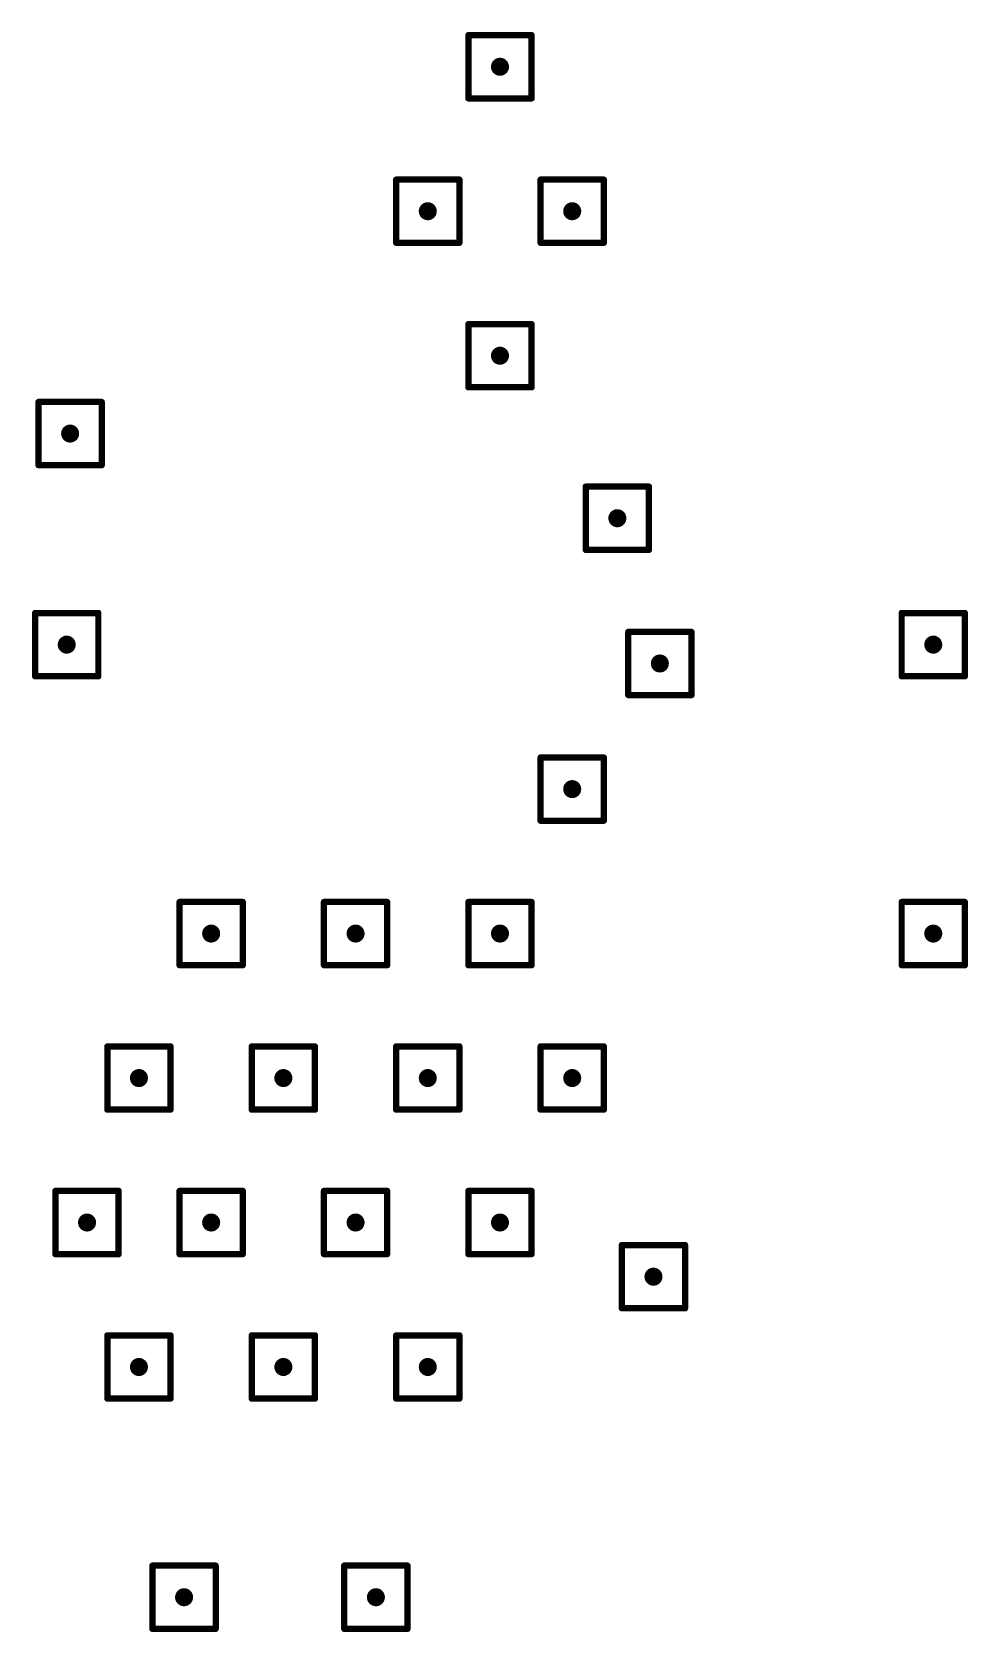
# Model space of a CAD drawing. Header units: inches. Extents: x 0 to 17, y 0 to 4.
# Drawn here: x 3.064 to 3.472, y 1.924 to 2.621 of the extents above; entities that cross this region are included whole.
import ezdxf

# ---------------------------------------------------------------- set-up
doc = ezdxf.new("R2010")
doc.units = ezdxf.units.IN
doc.header["$MEASUREMENT"] = 0
doc.layers.add('Drill Drawing', color=1, linetype='Continuous')
doc.layers.add('Via Holes', color=16, linetype='Continuous')

msp = doc.modelspace()

# ---------------------------------------------------------------- hatches: boundary and pattern name
at = {"layer": 'Via Holes'}
h = msp.add_hatch(color=7, dxfattribs=at)
edge = h.paths.add_edge_path()
edge.add_arc((3.26771, 2.6063), 0.00394, 0, 360)
h = msp.add_hatch(color=7, dxfattribs=at)
edge = h.paths.add_edge_path()
edge.add_arc((3.23622, 2.54331), 0.00394, 0, 360)
h = msp.add_hatch(color=7, dxfattribs=at)
edge = h.paths.add_edge_path()
edge.add_arc((3.29921, 2.54331), 0.00394, 0, 360)
h = msp.add_hatch(color=7, dxfattribs=at)
edge = h.paths.add_edge_path()
edge.add_arc((3.26771, 2.48031), 0.00394, 0, 360)
h = msp.add_hatch(color=7, dxfattribs=at)
edge = h.paths.add_edge_path()
edge.add_arc((3.08022, 2.44636), 0.00394, 0, 360)
h = msp.add_hatch(color=7, dxfattribs=at)
edge = h.paths.add_edge_path()
edge.add_arc((3.3189, 2.40945), 0.00394, 0, 360)
h = msp.add_hatch(color=7, dxfattribs=at)
edge = h.paths.add_edge_path()
edge.add_arc((3.07874, 2.35433), 0.00394, 0, 360)
h = msp.add_hatch(color=7, dxfattribs=at)
edge = h.paths.add_edge_path()
edge.add_arc((3.45669, 2.35433), 0.00394, 0, 360)
h = msp.add_hatch(color=7, dxfattribs=at)
edge = h.paths.add_edge_path()
edge.add_arc((3.33744, 2.34611), 0.00394, 0, 360)
h = msp.add_hatch(color=7, dxfattribs=at)
edge = h.paths.add_edge_path()
edge.add_arc((3.29921, 2.29134), 0.00394, 0, 360)
h = msp.add_hatch(color=7, dxfattribs=at)
edge = h.paths.add_edge_path()
edge.add_arc((3.14173, 2.22835), 0.00394, 0, 360)
h = msp.add_hatch(color=7, dxfattribs=at)
edge = h.paths.add_edge_path()
edge.add_arc((3.20472, 2.22835), 0.00394, 0, 360)
h = msp.add_hatch(color=7, dxfattribs=at)
edge = h.paths.add_edge_path()
edge.add_arc((3.26771, 2.22835), 0.00394, 0, 360)
h = msp.add_hatch(color=7, dxfattribs=at)
edge = h.paths.add_edge_path()
edge.add_arc((3.45669, 2.22835), 0.00394, 0, 360)
h = msp.add_hatch(color=7, dxfattribs=at)
edge = h.paths.add_edge_path()
edge.add_arc((3.11023, 2.16535), 0.00394, 0, 360)
h = msp.add_hatch(color=7, dxfattribs=at)
edge = h.paths.add_edge_path()
edge.add_arc((3.17323, 2.16535), 0.00394, 0, 360)
h = msp.add_hatch(color=7, dxfattribs=at)
edge = h.paths.add_edge_path()
edge.add_arc((3.23622, 2.16535), 0.00394, 0, 360)
h = msp.add_hatch(color=7, dxfattribs=at)
edge = h.paths.add_edge_path()
edge.add_arc((3.29921, 2.16535), 0.00394, 0, 360)
h = msp.add_hatch(color=7, dxfattribs=at)
edge = h.paths.add_edge_path()
edge.add_arc((3.0876, 2.10236), 0.00394, 0, 360)
h = msp.add_hatch(color=7, dxfattribs=at)
edge = h.paths.add_edge_path()
edge.add_arc((3.14173, 2.10236), 0.00394, 0, 360)
h = msp.add_hatch(color=7, dxfattribs=at)
edge = h.paths.add_edge_path()
edge.add_arc((3.20472, 2.10236), 0.00394, 0, 360)
h = msp.add_hatch(color=7, dxfattribs=at)
edge = h.paths.add_edge_path()
edge.add_arc((3.26771, 2.10236), 0.00394, 0, 360)
h = msp.add_hatch(color=7, dxfattribs=at)
edge = h.paths.add_edge_path()
edge.add_arc((3.33465, 2.07874), 0.00394, 0, 360)
h = msp.add_hatch(color=7, dxfattribs=at)
edge = h.paths.add_edge_path()
edge.add_arc((3.11023, 2.03937), 0.00394, 0, 360)
h = msp.add_hatch(color=7, dxfattribs=at)
edge = h.paths.add_edge_path()
edge.add_arc((3.17323, 2.03937), 0.00394, 0, 360)
h = msp.add_hatch(color=7, dxfattribs=at)
edge = h.paths.add_edge_path()
edge.add_arc((3.23622, 2.03937), 0.00394, 0, 360)
h = msp.add_hatch(color=7, dxfattribs=at)
edge = h.paths.add_edge_path()
edge.add_arc((3.12992, 1.93898), 0.00394, 0, 360)
h = msp.add_hatch(color=7, dxfattribs=at)
edge = h.paths.add_edge_path()
edge.add_arc((3.21358, 1.93898), 0.00394, 0, 360)

# ---------------------------------------------------------------- linework, layer by layer
at = {"layer": 'Drill Drawing'}
for points in [[(3.25394, 2.62008, 0.00276, 0.00276, 0), (3.28149, 2.62008, 0.00276, 0.00276, 0)], [(3.25394, 2.59252, 0.00276, 0.00276, 0), (3.25394, 2.62008, 0.00276, 0.00276, 0)], [(3.28149, 2.59252, 0.00276, 0.00276, 0), (3.28149, 2.62008, 0.00276, 0.00276, 0)], [(3.25394, 2.59252, 0.00276, 0.00276, 0), (3.28149, 2.59252, 0.00276, 0.00276, 0)], [(3.22244, 2.55709, 0.00276, 0.00276, 0), (3.25, 2.55709, 0.00276, 0.00276, 0)], [(3.22244, 2.52953, 0.00276, 0.00276, 0), (3.22244, 2.55709, 0.00276, 0.00276, 0)], [(3.25, 2.52953, 0.00276, 0.00276, 0), (3.25, 2.55709, 0.00276, 0.00276, 0)], [(3.28543, 2.55709, 0.00276, 0.00276, 0), (3.31299, 2.55709, 0.00276, 0.00276, 0)], [(3.28543, 2.52953, 0.00276, 0.00276, 0), (3.28543, 2.55709, 0.00276, 0.00276, 0)], [(3.31299, 2.52953, 0.00276, 0.00276, 0), (3.31299, 2.55709, 0.00276, 0.00276, 0)], [(3.22244, 2.52953, 0.00276, 0.00276, 0), (3.25, 2.52953, 0.00276, 0.00276, 0)], [(3.28543, 2.52953, 0.00276, 0.00276, 0), (3.31299, 2.52953, 0.00276, 0.00276, 0)], [(3.25394, 2.49409, 0.00276, 0.00276, 0), (3.28149, 2.49409, 0.00276, 0.00276, 0)], [(3.25394, 2.46653, 0.00276, 0.00276, 0), (3.25394, 2.49409, 0.00276, 0.00276, 0)], [(3.28149, 2.46653, 0.00276, 0.00276, 0), (3.28149, 2.49409, 0.00276, 0.00276, 0)], [(3.25394, 2.46653, 0.00276, 0.00276, 0), (3.28149, 2.46653, 0.00276, 0.00276, 0)], [(3.06644, 2.46014, 0.00276, 0.00276, 0), (3.094, 2.46014, 0.00276, 0.00276, 0)], [(3.06644, 2.43258, 0.00276, 0.00276, 0), (3.06644, 2.46014, 0.00276, 0.00276, 0)], [(3.094, 2.43258, 0.00276, 0.00276, 0), (3.094, 2.46014, 0.00276, 0.00276, 0)], [(3.06644, 2.43258, 0.00276, 0.00276, 0), (3.094, 2.43258, 0.00276, 0.00276, 0)], [(3.30512, 2.42323, 0.00276, 0.00276, 0), (3.33268, 2.42323, 0.00276, 0.00276, 0)], [(3.30512, 2.39567, 0.00276, 0.00276, 0), (3.30512, 2.42323, 0.00276, 0.00276, 0)], [(3.33268, 2.39567, 0.00276, 0.00276, 0), (3.33268, 2.42323, 0.00276, 0.00276, 0)], [(3.30512, 2.39567, 0.00276, 0.00276, 0), (3.33268, 2.39567, 0.00276, 0.00276, 0)], [(3.06496, 2.36811, 0.00276, 0.00276, 0), (3.09252, 2.36811, 0.00276, 0.00276, 0)], [(3.06496, 2.34055, 0.00276, 0.00276, 0), (3.06496, 2.36811, 0.00276, 0.00276, 0)], [(3.09252, 2.34055, 0.00276, 0.00276, 0), (3.09252, 2.36811, 0.00276, 0.00276, 0)], [(3.44291, 2.36811, 0.00276, 0.00276, 0), (3.47047, 2.36811, 0.00276, 0.00276, 0)], [(3.44291, 2.34055, 0.00276, 0.00276, 0), (3.44291, 2.36811, 0.00276, 0.00276, 0)], [(3.47047, 2.34055, 0.00276, 0.00276, 0), (3.47047, 2.36811, 0.00276, 0.00276, 0)], [(3.32366, 2.35988, 0.00276, 0.00276, 0), (3.35122, 2.35988, 0.00276, 0.00276, 0)], [(3.32366, 2.33233, 0.00276, 0.00276, 0), (3.32366, 2.35988, 0.00276, 0.00276, 0)], [(3.35122, 2.33233, 0.00276, 0.00276, 0), (3.35122, 2.35988, 0.00276, 0.00276, 0)], [(3.06496, 2.34055, 0.00276, 0.00276, 0), (3.09252, 2.34055, 0.00276, 0.00276, 0)], [(3.44291, 2.34055, 0.00276, 0.00276, 0), (3.47047, 2.34055, 0.00276, 0.00276, 0)], [(3.32366, 2.33233, 0.00276, 0.00276, 0), (3.35122, 2.33233, 0.00276, 0.00276, 0)], [(3.28543, 2.30512, 0.00276, 0.00276, 0), (3.31299, 2.30512, 0.00276, 0.00276, 0)], [(3.28543, 2.27756, 0.00276, 0.00276, 0), (3.28543, 2.30512, 0.00276, 0.00276, 0)], [(3.31299, 2.27756, 0.00276, 0.00276, 0), (3.31299, 2.30512, 0.00276, 0.00276, 0)], [(3.28543, 2.27756, 0.00276, 0.00276, 0), (3.31299, 2.27756, 0.00276, 0.00276, 0)], [(3.12795, 2.24212, 0.00276, 0.00276, 0), (3.15551, 2.24212, 0.00276, 0.00276, 0)], [(3.12795, 2.21457, 0.00276, 0.00276, 0), (3.12795, 2.24212, 0.00276, 0.00276, 0)], [(3.15551, 2.21457, 0.00276, 0.00276, 0), (3.15551, 2.24212, 0.00276, 0.00276, 0)], [(3.19094, 2.24212, 0.00276, 0.00276, 0), (3.2185, 2.24212, 0.00276, 0.00276, 0)], [(3.19094, 2.21457, 0.00276, 0.00276, 0), (3.19094, 2.24212, 0.00276, 0.00276, 0)], [(3.2185, 2.21457, 0.00276, 0.00276, 0), (3.2185, 2.24212, 0.00276, 0.00276, 0)], [(3.25394, 2.24212, 0.00276, 0.00276, 0), (3.28149, 2.24212, 0.00276, 0.00276, 0)], [(3.25394, 2.21457, 0.00276, 0.00276, 0), (3.25394, 2.24212, 0.00276, 0.00276, 0)], [(3.28149, 2.21457, 0.00276, 0.00276, 0), (3.28149, 2.24212, 0.00276, 0.00276, 0)], [(3.44291, 2.24212, 0.00276, 0.00276, 0), (3.47047, 2.24212, 0.00276, 0.00276, 0)], [(3.44291, 2.21457, 0.00276, 0.00276, 0), (3.44291, 2.24212, 0.00276, 0.00276, 0)], [(3.47047, 2.21457, 0.00276, 0.00276, 0), (3.47047, 2.24212, 0.00276, 0.00276, 0)], [(3.12795, 2.21457, 0.00276, 0.00276, 0), (3.15551, 2.21457, 0.00276, 0.00276, 0)], [(3.19094, 2.21457, 0.00276, 0.00276, 0), (3.2185, 2.21457, 0.00276, 0.00276, 0)], [(3.25394, 2.21457, 0.00276, 0.00276, 0), (3.28149, 2.21457, 0.00276, 0.00276, 0)], [(3.44291, 2.21457, 0.00276, 0.00276, 0), (3.47047, 2.21457, 0.00276, 0.00276, 0)], [(3.09646, 2.17913, 0.00276, 0.00276, 0), (3.12401, 2.17913, 0.00276, 0.00276, 0)], [(3.09646, 2.15157, 0.00276, 0.00276, 0), (3.09646, 2.17913, 0.00276, 0.00276, 0)], [(3.12401, 2.15157, 0.00276, 0.00276, 0), (3.12401, 2.17913, 0.00276, 0.00276, 0)], [(3.15945, 2.17913, 0.00276, 0.00276, 0), (3.18701, 2.17913, 0.00276, 0.00276, 0)], [(3.15945, 2.15157, 0.00276, 0.00276, 0), (3.15945, 2.17913, 0.00276, 0.00276, 0)], [(3.18701, 2.15157, 0.00276, 0.00276, 0), (3.18701, 2.17913, 0.00276, 0.00276, 0)], [(3.22244, 2.17913, 0.00276, 0.00276, 0), (3.25, 2.17913, 0.00276, 0.00276, 0)], [(3.22244, 2.15157, 0.00276, 0.00276, 0), (3.22244, 2.17913, 0.00276, 0.00276, 0)], [(3.25, 2.15157, 0.00276, 0.00276, 0), (3.25, 2.17913, 0.00276, 0.00276, 0)], [(3.28543, 2.17913, 0.00276, 0.00276, 0), (3.31299, 2.17913, 0.00276, 0.00276, 0)], [(3.28543, 2.15157, 0.00276, 0.00276, 0), (3.28543, 2.17913, 0.00276, 0.00276, 0)], [(3.31299, 2.15157, 0.00276, 0.00276, 0), (3.31299, 2.17913, 0.00276, 0.00276, 0)], [(3.09646, 2.15157, 0.00276, 0.00276, 0), (3.12401, 2.15157, 0.00276, 0.00276, 0)], [(3.15945, 2.15157, 0.00276, 0.00276, 0), (3.18701, 2.15157, 0.00276, 0.00276, 0)], [(3.22244, 2.15157, 0.00276, 0.00276, 0), (3.25, 2.15157, 0.00276, 0.00276, 0)], [(3.28543, 2.15157, 0.00276, 0.00276, 0), (3.31299, 2.15157, 0.00276, 0.00276, 0)], [(3.07382, 2.11614, 0.00276, 0.00276, 0), (3.10138, 2.11614, 0.00276, 0.00276, 0)], [(3.07382, 2.08858, 0.00276, 0.00276, 0), (3.07382, 2.11614, 0.00276, 0.00276, 0)], [(3.10138, 2.08858, 0.00276, 0.00276, 0), (3.10138, 2.11614, 0.00276, 0.00276, 0)], [(3.12795, 2.11614, 0.00276, 0.00276, 0), (3.15551, 2.11614, 0.00276, 0.00276, 0)], [(3.12795, 2.08858, 0.00276, 0.00276, 0), (3.12795, 2.11614, 0.00276, 0.00276, 0)], [(3.15551, 2.08858, 0.00276, 0.00276, 0), (3.15551, 2.11614, 0.00276, 0.00276, 0)], [(3.19094, 2.11614, 0.00276, 0.00276, 0), (3.2185, 2.11614, 0.00276, 0.00276, 0)], [(3.19094, 2.08858, 0.00276, 0.00276, 0), (3.19094, 2.11614, 0.00276, 0.00276, 0)], [(3.2185, 2.08858, 0.00276, 0.00276, 0), (3.2185, 2.11614, 0.00276, 0.00276, 0)], [(3.25394, 2.11614, 0.00276, 0.00276, 0), (3.28149, 2.11614, 0.00276, 0.00276, 0)], [(3.25394, 2.08858, 0.00276, 0.00276, 0), (3.25394, 2.11614, 0.00276, 0.00276, 0)], [(3.28149, 2.08858, 0.00276, 0.00276, 0), (3.28149, 2.11614, 0.00276, 0.00276, 0)], [(3.32087, 2.09252, 0.00276, 0.00276, 0), (3.34843, 2.09252, 0.00276, 0.00276, 0)], [(3.32087, 2.06496, 0.00276, 0.00276, 0), (3.32087, 2.09252, 0.00276, 0.00276, 0)], [(3.34843, 2.06496, 0.00276, 0.00276, 0), (3.34843, 2.09252, 0.00276, 0.00276, 0)], [(3.07382, 2.08858, 0.00276, 0.00276, 0), (3.10138, 2.08858, 0.00276, 0.00276, 0)], [(3.12795, 2.08858, 0.00276, 0.00276, 0), (3.15551, 2.08858, 0.00276, 0.00276, 0)], [(3.19094, 2.08858, 0.00276, 0.00276, 0), (3.2185, 2.08858, 0.00276, 0.00276, 0)], [(3.25394, 2.08858, 0.00276, 0.00276, 0), (3.28149, 2.08858, 0.00276, 0.00276, 0)], [(3.32087, 2.06496, 0.00276, 0.00276, 0), (3.34843, 2.06496, 0.00276, 0.00276, 0)], [(3.09646, 2.05315, 0.00276, 0.00276, 0), (3.12401, 2.05315, 0.00276, 0.00276, 0)], [(3.09646, 2.02559, 0.00276, 0.00276, 0), (3.09646, 2.05315, 0.00276, 0.00276, 0)], [(3.12401, 2.02559, 0.00276, 0.00276, 0), (3.12401, 2.05315, 0.00276, 0.00276, 0)], [(3.15945, 2.05315, 0.00276, 0.00276, 0), (3.18701, 2.05315, 0.00276, 0.00276, 0)], [(3.15945, 2.02559, 0.00276, 0.00276, 0), (3.15945, 2.05315, 0.00276, 0.00276, 0)], [(3.18701, 2.02559, 0.00276, 0.00276, 0), (3.18701, 2.05315, 0.00276, 0.00276, 0)], [(3.22244, 2.05315, 0.00276, 0.00276, 0), (3.25, 2.05315, 0.00276, 0.00276, 0)], [(3.22244, 2.02559, 0.00276, 0.00276, 0), (3.22244, 2.05315, 0.00276, 0.00276, 0)], [(3.25, 2.02559, 0.00276, 0.00276, 0), (3.25, 2.05315, 0.00276, 0.00276, 0)], [(3.09646, 2.02559, 0.00276, 0.00276, 0), (3.12401, 2.02559, 0.00276, 0.00276, 0)], [(3.15945, 2.02559, 0.00276, 0.00276, 0), (3.18701, 2.02559, 0.00276, 0.00276, 0)], [(3.22244, 2.02559, 0.00276, 0.00276, 0), (3.25, 2.02559, 0.00276, 0.00276, 0)], [(3.11614, 1.95276, 0.00276, 0.00276, 0), (3.1437, 1.95276, 0.00276, 0.00276, 0)], [(3.11614, 1.9252, 0.00276, 0.00276, 0), (3.11614, 1.95276, 0.00276, 0.00276, 0)], [(3.1437, 1.9252, 0.00276, 0.00276, 0), (3.1437, 1.95276, 0.00276, 0.00276, 0)], [(3.1998, 1.95276, 0.00276, 0.00276, 0), (3.22736, 1.95276, 0.00276, 0.00276, 0)], [(3.1998, 1.9252, 0.00276, 0.00276, 0), (3.1998, 1.95276, 0.00276, 0.00276, 0)], [(3.22736, 1.9252, 0.00276, 0.00276, 0), (3.22736, 1.95276, 0.00276, 0.00276, 0)], [(3.11614, 1.9252, 0.00276, 0.00276, 0), (3.1437, 1.9252, 0.00276, 0.00276, 0)], [(3.1998, 1.9252, 0.00276, 0.00276, 0), (3.22736, 1.9252, 0.00276, 0.00276, 0)]]:
    msp.add_lwpolyline(points, format="xyseb", dxfattribs=at)
for points in [[(3.25325, 2.62008, 0.00138, 0.00138, 1), (3.25462, 2.62008, 0.00138, 0.00138, 1)], [(3.25325, 2.62008, 0.00138, 0.00138, 1), (3.25462, 2.62008, 0.00138, 0.00138, 1)], [(3.28081, 2.62008, 0.00138, 0.00138, 1), (3.28218, 2.62008, 0.00138, 0.00138, 1)], [(3.28081, 2.62008, 0.00138, 0.00138, 1), (3.28218, 2.62008, 0.00138, 0.00138, 1)], [(3.25325, 2.59252, 0.00138, 0.00138, 1), (3.25462, 2.59252, 0.00138, 0.00138, 1)], [(3.25325, 2.59252, 0.00138, 0.00138, 1), (3.25462, 2.59252, 0.00138, 0.00138, 1)], [(3.28081, 2.59252, 0.00138, 0.00138, 1), (3.28218, 2.59252, 0.00138, 0.00138, 1)], [(3.28081, 2.59252, 0.00138, 0.00138, 1), (3.28218, 2.59252, 0.00138, 0.00138, 1)], [(3.22175, 2.55709, 0.00138, 0.00138, 1), (3.22313, 2.55709, 0.00138, 0.00138, 1)], [(3.22175, 2.55709, 0.00138, 0.00138, 1), (3.22313, 2.55709, 0.00138, 0.00138, 1)], [(3.24931, 2.55709, 0.00138, 0.00138, 1), (3.25069, 2.55709, 0.00138, 0.00138, 1)], [(3.24931, 2.55709, 0.00138, 0.00138, 1), (3.25069, 2.55709, 0.00138, 0.00138, 1)], [(3.28474, 2.55709, 0.00138, 0.00138, 1), (3.28612, 2.55709, 0.00138, 0.00138, 1)], [(3.28474, 2.55709, 0.00138, 0.00138, 1), (3.28612, 2.55709, 0.00138, 0.00138, 1)], [(3.3123, 2.55709, 0.00138, 0.00138, 1), (3.31368, 2.55709, 0.00138, 0.00138, 1)], [(3.3123, 2.55709, 0.00138, 0.00138, 1), (3.31368, 2.55709, 0.00138, 0.00138, 1)], [(3.22175, 2.52953, 0.00138, 0.00138, 1), (3.22313, 2.52953, 0.00138, 0.00138, 1)], [(3.22175, 2.52953, 0.00138, 0.00138, 1), (3.22313, 2.52953, 0.00138, 0.00138, 1)], [(3.24931, 2.52953, 0.00138, 0.00138, 1), (3.25069, 2.52953, 0.00138, 0.00138, 1)], [(3.24931, 2.52953, 0.00138, 0.00138, 1), (3.25069, 2.52953, 0.00138, 0.00138, 1)], [(3.28474, 2.52953, 0.00138, 0.00138, 1), (3.28612, 2.52953, 0.00138, 0.00138, 1)], [(3.28474, 2.52953, 0.00138, 0.00138, 1), (3.28612, 2.52953, 0.00138, 0.00138, 1)], [(3.3123, 2.52953, 0.00138, 0.00138, 1), (3.31368, 2.52953, 0.00138, 0.00138, 1)], [(3.3123, 2.52953, 0.00138, 0.00138, 1), (3.31368, 2.52953, 0.00138, 0.00138, 1)], [(3.25325, 2.49409, 0.00138, 0.00138, 1), (3.25462, 2.49409, 0.00138, 0.00138, 1)], [(3.25325, 2.49409, 0.00138, 0.00138, 1), (3.25462, 2.49409, 0.00138, 0.00138, 1)], [(3.28081, 2.49409, 0.00138, 0.00138, 1), (3.28218, 2.49409, 0.00138, 0.00138, 1)], [(3.28081, 2.49409, 0.00138, 0.00138, 1), (3.28218, 2.49409, 0.00138, 0.00138, 1)], [(3.25325, 2.46653, 0.00138, 0.00138, 1), (3.25462, 2.46653, 0.00138, 0.00138, 1)], [(3.25325, 2.46653, 0.00138, 0.00138, 1), (3.25462, 2.46653, 0.00138, 0.00138, 1)], [(3.28081, 2.46653, 0.00138, 0.00138, 1), (3.28218, 2.46653, 0.00138, 0.00138, 1)], [(3.28081, 2.46653, 0.00138, 0.00138, 1), (3.28218, 2.46653, 0.00138, 0.00138, 1)], [(3.06575, 2.46014, 0.00138, 0.00138, 1), (3.06713, 2.46014, 0.00138, 0.00138, 1)], [(3.06575, 2.46014, 0.00138, 0.00138, 1), (3.06713, 2.46014, 0.00138, 0.00138, 1)], [(3.09331, 2.46014, 0.00138, 0.00138, 1), (3.09468, 2.46014, 0.00138, 0.00138, 1)], [(3.09331, 2.46014, 0.00138, 0.00138, 1), (3.09468, 2.46014, 0.00138, 0.00138, 1)], [(3.06575, 2.43258, 0.00138, 0.00138, 1), (3.06713, 2.43258, 0.00138, 0.00138, 1)], [(3.06575, 2.43258, 0.00138, 0.00138, 1), (3.06713, 2.43258, 0.00138, 0.00138, 1)], [(3.09331, 2.43258, 0.00138, 0.00138, 1), (3.09468, 2.43258, 0.00138, 0.00138, 1)], [(3.09331, 2.43258, 0.00138, 0.00138, 1), (3.09468, 2.43258, 0.00138, 0.00138, 1)], [(3.30443, 2.42323, 0.00138, 0.00138, 1), (3.30581, 2.42323, 0.00138, 0.00138, 1)], [(3.30443, 2.42323, 0.00138, 0.00138, 1), (3.30581, 2.42323, 0.00138, 0.00138, 1)], [(3.33199, 2.42323, 0.00138, 0.00138, 1), (3.33337, 2.42323, 0.00138, 0.00138, 1)], [(3.33199, 2.42323, 0.00138, 0.00138, 1), (3.33337, 2.42323, 0.00138, 0.00138, 1)], [(3.30443, 2.39567, 0.00138, 0.00138, 1), (3.30581, 2.39567, 0.00138, 0.00138, 1)], [(3.30443, 2.39567, 0.00138, 0.00138, 1), (3.30581, 2.39567, 0.00138, 0.00138, 1)], [(3.33199, 2.39567, 0.00138, 0.00138, 1), (3.33337, 2.39567, 0.00138, 0.00138, 1)], [(3.33199, 2.39567, 0.00138, 0.00138, 1), (3.33337, 2.39567, 0.00138, 0.00138, 1)], [(3.06427, 2.36811, 0.00138, 0.00138, 1), (3.06565, 2.36811, 0.00138, 0.00138, 1)], [(3.06427, 2.36811, 0.00138, 0.00138, 1), (3.06565, 2.36811, 0.00138, 0.00138, 1)], [(3.09183, 2.36811, 0.00138, 0.00138, 1), (3.09321, 2.36811, 0.00138, 0.00138, 1)], [(3.09183, 2.36811, 0.00138, 0.00138, 1), (3.09321, 2.36811, 0.00138, 0.00138, 1)], [(3.44222, 2.36811, 0.00138, 0.00138, 1), (3.4436, 2.36811, 0.00138, 0.00138, 1)], [(3.44222, 2.36811, 0.00138, 0.00138, 1), (3.4436, 2.36811, 0.00138, 0.00138, 1)], [(3.46978, 2.36811, 0.00138, 0.00138, 1), (3.47116, 2.36811, 0.00138, 0.00138, 1)], [(3.46978, 2.36811, 0.00138, 0.00138, 1), (3.47116, 2.36811, 0.00138, 0.00138, 1)], [(3.32297, 2.35988, 0.00138, 0.00138, 1), (3.32435, 2.35988, 0.00138, 0.00138, 1)], [(3.32297, 2.35988, 0.00138, 0.00138, 1), (3.32435, 2.35988, 0.00138, 0.00138, 1)], [(3.35053, 2.35988, 0.00138, 0.00138, 1), (3.35191, 2.35988, 0.00138, 0.00138, 1)], [(3.35053, 2.35988, 0.00138, 0.00138, 1), (3.35191, 2.35988, 0.00138, 0.00138, 1)], [(3.06427, 2.34055, 0.00138, 0.00138, 1), (3.06565, 2.34055, 0.00138, 0.00138, 1)], [(3.06427, 2.34055, 0.00138, 0.00138, 1), (3.06565, 2.34055, 0.00138, 0.00138, 1)], [(3.09183, 2.34055, 0.00138, 0.00138, 1), (3.09321, 2.34055, 0.00138, 0.00138, 1)], [(3.09183, 2.34055, 0.00138, 0.00138, 1), (3.09321, 2.34055, 0.00138, 0.00138, 1)], [(3.44222, 2.34055, 0.00138, 0.00138, 1), (3.4436, 2.34055, 0.00138, 0.00138, 1)], [(3.44222, 2.34055, 0.00138, 0.00138, 1), (3.4436, 2.34055, 0.00138, 0.00138, 1)], [(3.46978, 2.34055, 0.00138, 0.00138, 1), (3.47116, 2.34055, 0.00138, 0.00138, 1)], [(3.46978, 2.34055, 0.00138, 0.00138, 1), (3.47116, 2.34055, 0.00138, 0.00138, 1)], [(3.32297, 2.33233, 0.00138, 0.00138, 1), (3.32435, 2.33233, 0.00138, 0.00138, 1)], [(3.32297, 2.33233, 0.00138, 0.00138, 1), (3.32435, 2.33233, 0.00138, 0.00138, 1)], [(3.35053, 2.33233, 0.00138, 0.00138, 1), (3.35191, 2.33233, 0.00138, 0.00138, 1)], [(3.35053, 2.33233, 0.00138, 0.00138, 1), (3.35191, 2.33233, 0.00138, 0.00138, 1)], [(3.28474, 2.30512, 0.00138, 0.00138, 1), (3.28612, 2.30512, 0.00138, 0.00138, 1)], [(3.28474, 2.30512, 0.00138, 0.00138, 1), (3.28612, 2.30512, 0.00138, 0.00138, 1)], [(3.3123, 2.30512, 0.00138, 0.00138, 1), (3.31368, 2.30512, 0.00138, 0.00138, 1)], [(3.3123, 2.30512, 0.00138, 0.00138, 1), (3.31368, 2.30512, 0.00138, 0.00138, 1)], [(3.28474, 2.27756, 0.00138, 0.00138, 1), (3.28612, 2.27756, 0.00138, 0.00138, 1)], [(3.28474, 2.27756, 0.00138, 0.00138, 1), (3.28612, 2.27756, 0.00138, 0.00138, 1)], [(3.3123, 2.27756, 0.00138, 0.00138, 1), (3.31368, 2.27756, 0.00138, 0.00138, 1)], [(3.3123, 2.27756, 0.00138, 0.00138, 1), (3.31368, 2.27756, 0.00138, 0.00138, 1)], [(3.12726, 2.24212, 0.00138, 0.00138, 1), (3.12864, 2.24212, 0.00138, 0.00138, 1)], [(3.12726, 2.24212, 0.00138, 0.00138, 1), (3.12864, 2.24212, 0.00138, 0.00138, 1)], [(3.15482, 2.24212, 0.00138, 0.00138, 1), (3.1562, 2.24212, 0.00138, 0.00138, 1)], [(3.15482, 2.24212, 0.00138, 0.00138, 1), (3.1562, 2.24212, 0.00138, 0.00138, 1)], [(3.19025, 2.24212, 0.00138, 0.00138, 1), (3.19163, 2.24212, 0.00138, 0.00138, 1)], [(3.19025, 2.24212, 0.00138, 0.00138, 1), (3.19163, 2.24212, 0.00138, 0.00138, 1)], [(3.21781, 2.24212, 0.00138, 0.00138, 1), (3.21919, 2.24212, 0.00138, 0.00138, 1)], [(3.21781, 2.24212, 0.00138, 0.00138, 1), (3.21919, 2.24212, 0.00138, 0.00138, 1)], [(3.25325, 2.24212, 0.00138, 0.00138, 1), (3.25462, 2.24212, 0.00138, 0.00138, 1)], [(3.25325, 2.24212, 0.00138, 0.00138, 1), (3.25462, 2.24212, 0.00138, 0.00138, 1)], [(3.28081, 2.24212, 0.00138, 0.00138, 1), (3.28218, 2.24212, 0.00138, 0.00138, 1)], [(3.28081, 2.24212, 0.00138, 0.00138, 1), (3.28218, 2.24212, 0.00138, 0.00138, 1)], [(3.44222, 2.24212, 0.00138, 0.00138, 1), (3.4436, 2.24212, 0.00138, 0.00138, 1)], [(3.44222, 2.24212, 0.00138, 0.00138, 1), (3.4436, 2.24212, 0.00138, 0.00138, 1)], [(3.46978, 2.24212, 0.00138, 0.00138, 1), (3.47116, 2.24212, 0.00138, 0.00138, 1)], [(3.46978, 2.24212, 0.00138, 0.00138, 1), (3.47116, 2.24212, 0.00138, 0.00138, 1)], [(3.12726, 2.21457, 0.00138, 0.00138, 1), (3.12864, 2.21457, 0.00138, 0.00138, 1)], [(3.12726, 2.21457, 0.00138, 0.00138, 1), (3.12864, 2.21457, 0.00138, 0.00138, 1)], [(3.15482, 2.21457, 0.00138, 0.00138, 1), (3.1562, 2.21457, 0.00138, 0.00138, 1)], [(3.15482, 2.21457, 0.00138, 0.00138, 1), (3.1562, 2.21457, 0.00138, 0.00138, 1)], [(3.19025, 2.21457, 0.00138, 0.00138, 1), (3.19163, 2.21457, 0.00138, 0.00138, 1)], [(3.19025, 2.21457, 0.00138, 0.00138, 1), (3.19163, 2.21457, 0.00138, 0.00138, 1)], [(3.21781, 2.21457, 0.00138, 0.00138, 1), (3.21919, 2.21457, 0.00138, 0.00138, 1)], [(3.21781, 2.21457, 0.00138, 0.00138, 1), (3.21919, 2.21457, 0.00138, 0.00138, 1)], [(3.25325, 2.21457, 0.00138, 0.00138, 1), (3.25462, 2.21457, 0.00138, 0.00138, 1)], [(3.25325, 2.21457, 0.00138, 0.00138, 1), (3.25462, 2.21457, 0.00138, 0.00138, 1)], [(3.28081, 2.21457, 0.00138, 0.00138, 1), (3.28218, 2.21457, 0.00138, 0.00138, 1)], [(3.28081, 2.21457, 0.00138, 0.00138, 1), (3.28218, 2.21457, 0.00138, 0.00138, 1)], [(3.44222, 2.21457, 0.00138, 0.00138, 1), (3.4436, 2.21457, 0.00138, 0.00138, 1)], [(3.44222, 2.21457, 0.00138, 0.00138, 1), (3.4436, 2.21457, 0.00138, 0.00138, 1)], [(3.46978, 2.21457, 0.00138, 0.00138, 1), (3.47116, 2.21457, 0.00138, 0.00138, 1)], [(3.46978, 2.21457, 0.00138, 0.00138, 1), (3.47116, 2.21457, 0.00138, 0.00138, 1)], [(3.09577, 2.17913, 0.00138, 0.00138, 1), (3.09714, 2.17913, 0.00138, 0.00138, 1)], [(3.09577, 2.17913, 0.00138, 0.00138, 1), (3.09714, 2.17913, 0.00138, 0.00138, 1)], [(3.12332, 2.17913, 0.00138, 0.00138, 1), (3.1247, 2.17913, 0.00138, 0.00138, 1)], [(3.12332, 2.17913, 0.00138, 0.00138, 1), (3.1247, 2.17913, 0.00138, 0.00138, 1)], [(3.15876, 2.17913, 0.00138, 0.00138, 1), (3.16014, 2.17913, 0.00138, 0.00138, 1)], [(3.15876, 2.17913, 0.00138, 0.00138, 1), (3.16014, 2.17913, 0.00138, 0.00138, 1)], [(3.18632, 2.17913, 0.00138, 0.00138, 1), (3.1877, 2.17913, 0.00138, 0.00138, 1)], [(3.18632, 2.17913, 0.00138, 0.00138, 1), (3.1877, 2.17913, 0.00138, 0.00138, 1)], [(3.22175, 2.17913, 0.00138, 0.00138, 1), (3.22313, 2.17913, 0.00138, 0.00138, 1)], [(3.22175, 2.17913, 0.00138, 0.00138, 1), (3.22313, 2.17913, 0.00138, 0.00138, 1)], [(3.24931, 2.17913, 0.00138, 0.00138, 1), (3.25069, 2.17913, 0.00138, 0.00138, 1)], [(3.24931, 2.17913, 0.00138, 0.00138, 1), (3.25069, 2.17913, 0.00138, 0.00138, 1)], [(3.28474, 2.17913, 0.00138, 0.00138, 1), (3.28612, 2.17913, 0.00138, 0.00138, 1)], [(3.28474, 2.17913, 0.00138, 0.00138, 1), (3.28612, 2.17913, 0.00138, 0.00138, 1)], [(3.3123, 2.17913, 0.00138, 0.00138, 1), (3.31368, 2.17913, 0.00138, 0.00138, 1)], [(3.3123, 2.17913, 0.00138, 0.00138, 1), (3.31368, 2.17913, 0.00138, 0.00138, 1)], [(3.09577, 2.15157, 0.00138, 0.00138, 1), (3.09714, 2.15157, 0.00138, 0.00138, 1)], [(3.09577, 2.15157, 0.00138, 0.00138, 1), (3.09714, 2.15157, 0.00138, 0.00138, 1)], [(3.12332, 2.15157, 0.00138, 0.00138, 1), (3.1247, 2.15157, 0.00138, 0.00138, 1)], [(3.12332, 2.15157, 0.00138, 0.00138, 1), (3.1247, 2.15157, 0.00138, 0.00138, 1)], [(3.15876, 2.15157, 0.00138, 0.00138, 1), (3.16014, 2.15157, 0.00138, 0.00138, 1)], [(3.15876, 2.15157, 0.00138, 0.00138, 1), (3.16014, 2.15157, 0.00138, 0.00138, 1)], [(3.18632, 2.15157, 0.00138, 0.00138, 1), (3.1877, 2.15157, 0.00138, 0.00138, 1)], [(3.18632, 2.15157, 0.00138, 0.00138, 1), (3.1877, 2.15157, 0.00138, 0.00138, 1)], [(3.22175, 2.15157, 0.00138, 0.00138, 1), (3.22313, 2.15157, 0.00138, 0.00138, 1)], [(3.22175, 2.15157, 0.00138, 0.00138, 1), (3.22313, 2.15157, 0.00138, 0.00138, 1)], [(3.24931, 2.15157, 0.00138, 0.00138, 1), (3.25069, 2.15157, 0.00138, 0.00138, 1)], [(3.24931, 2.15157, 0.00138, 0.00138, 1), (3.25069, 2.15157, 0.00138, 0.00138, 1)], [(3.28474, 2.15157, 0.00138, 0.00138, 1), (3.28612, 2.15157, 0.00138, 0.00138, 1)], [(3.28474, 2.15157, 0.00138, 0.00138, 1), (3.28612, 2.15157, 0.00138, 0.00138, 1)], [(3.3123, 2.15157, 0.00138, 0.00138, 1), (3.31368, 2.15157, 0.00138, 0.00138, 1)], [(3.3123, 2.15157, 0.00138, 0.00138, 1), (3.31368, 2.15157, 0.00138, 0.00138, 1)], [(3.07313, 2.11614, 0.00138, 0.00138, 1), (3.07451, 2.11614, 0.00138, 0.00138, 1)], [(3.07313, 2.11614, 0.00138, 0.00138, 1), (3.07451, 2.11614, 0.00138, 0.00138, 1)], [(3.10069, 2.11614, 0.00138, 0.00138, 1), (3.10207, 2.11614, 0.00138, 0.00138, 1)], [(3.10069, 2.11614, 0.00138, 0.00138, 1), (3.10207, 2.11614, 0.00138, 0.00138, 1)], [(3.12726, 2.11614, 0.00138, 0.00138, 1), (3.12864, 2.11614, 0.00138, 0.00138, 1)], [(3.12726, 2.11614, 0.00138, 0.00138, 1), (3.12864, 2.11614, 0.00138, 0.00138, 1)], [(3.15482, 2.11614, 0.00138, 0.00138, 1), (3.1562, 2.11614, 0.00138, 0.00138, 1)], [(3.15482, 2.11614, 0.00138, 0.00138, 1), (3.1562, 2.11614, 0.00138, 0.00138, 1)], [(3.19025, 2.11614, 0.00138, 0.00138, 1), (3.19163, 2.11614, 0.00138, 0.00138, 1)], [(3.19025, 2.11614, 0.00138, 0.00138, 1), (3.19163, 2.11614, 0.00138, 0.00138, 1)], [(3.21781, 2.11614, 0.00138, 0.00138, 1), (3.21919, 2.11614, 0.00138, 0.00138, 1)], [(3.21781, 2.11614, 0.00138, 0.00138, 1), (3.21919, 2.11614, 0.00138, 0.00138, 1)], [(3.25325, 2.11614, 0.00138, 0.00138, 1), (3.25462, 2.11614, 0.00138, 0.00138, 1)], [(3.25325, 2.11614, 0.00138, 0.00138, 1), (3.25462, 2.11614, 0.00138, 0.00138, 1)], [(3.28081, 2.11614, 0.00138, 0.00138, 1), (3.28218, 2.11614, 0.00138, 0.00138, 1)], [(3.28081, 2.11614, 0.00138, 0.00138, 1), (3.28218, 2.11614, 0.00138, 0.00138, 1)], [(3.32018, 2.09252, 0.00138, 0.00138, 1), (3.32156, 2.09252, 0.00138, 0.00138, 1)], [(3.32018, 2.09252, 0.00138, 0.00138, 1), (3.32156, 2.09252, 0.00138, 0.00138, 1)], [(3.34774, 2.09252, 0.00138, 0.00138, 1), (3.34911, 2.09252, 0.00138, 0.00138, 1)], [(3.34774, 2.09252, 0.00138, 0.00138, 1), (3.34911, 2.09252, 0.00138, 0.00138, 1)], [(3.07313, 2.08858, 0.00138, 0.00138, 1), (3.07451, 2.08858, 0.00138, 0.00138, 1)], [(3.07313, 2.08858, 0.00138, 0.00138, 1), (3.07451, 2.08858, 0.00138, 0.00138, 1)], [(3.10069, 2.08858, 0.00138, 0.00138, 1), (3.10207, 2.08858, 0.00138, 0.00138, 1)], [(3.10069, 2.08858, 0.00138, 0.00138, 1), (3.10207, 2.08858, 0.00138, 0.00138, 1)], [(3.12726, 2.08858, 0.00138, 0.00138, 1), (3.12864, 2.08858, 0.00138, 0.00138, 1)], [(3.12726, 2.08858, 0.00138, 0.00138, 1), (3.12864, 2.08858, 0.00138, 0.00138, 1)], [(3.15482, 2.08858, 0.00138, 0.00138, 1), (3.1562, 2.08858, 0.00138, 0.00138, 1)], [(3.15482, 2.08858, 0.00138, 0.00138, 1), (3.1562, 2.08858, 0.00138, 0.00138, 1)], [(3.19025, 2.08858, 0.00138, 0.00138, 1), (3.19163, 2.08858, 0.00138, 0.00138, 1)], [(3.19025, 2.08858, 0.00138, 0.00138, 1), (3.19163, 2.08858, 0.00138, 0.00138, 1)], [(3.21781, 2.08858, 0.00138, 0.00138, 1), (3.21919, 2.08858, 0.00138, 0.00138, 1)], [(3.21781, 2.08858, 0.00138, 0.00138, 1), (3.21919, 2.08858, 0.00138, 0.00138, 1)], [(3.25325, 2.08858, 0.00138, 0.00138, 1), (3.25462, 2.08858, 0.00138, 0.00138, 1)], [(3.25325, 2.08858, 0.00138, 0.00138, 1), (3.25462, 2.08858, 0.00138, 0.00138, 1)], [(3.28081, 2.08858, 0.00138, 0.00138, 1), (3.28218, 2.08858, 0.00138, 0.00138, 1)], [(3.28081, 2.08858, 0.00138, 0.00138, 1), (3.28218, 2.08858, 0.00138, 0.00138, 1)], [(3.32018, 2.06496, 0.00138, 0.00138, 1), (3.32156, 2.06496, 0.00138, 0.00138, 1)], [(3.32018, 2.06496, 0.00138, 0.00138, 1), (3.32156, 2.06496, 0.00138, 0.00138, 1)], [(3.34774, 2.06496, 0.00138, 0.00138, 1), (3.34911, 2.06496, 0.00138, 0.00138, 1)], [(3.34774, 2.06496, 0.00138, 0.00138, 1), (3.34911, 2.06496, 0.00138, 0.00138, 1)], [(3.09577, 2.05315, 0.00138, 0.00138, 1), (3.09714, 2.05315, 0.00138, 0.00138, 1)], [(3.09577, 2.05315, 0.00138, 0.00138, 1), (3.09714, 2.05315, 0.00138, 0.00138, 1)], [(3.12332, 2.05315, 0.00138, 0.00138, 1), (3.1247, 2.05315, 0.00138, 0.00138, 1)], [(3.12332, 2.05315, 0.00138, 0.00138, 1), (3.1247, 2.05315, 0.00138, 0.00138, 1)], [(3.15876, 2.05315, 0.00138, 0.00138, 1), (3.16014, 2.05315, 0.00138, 0.00138, 1)], [(3.15876, 2.05315, 0.00138, 0.00138, 1), (3.16014, 2.05315, 0.00138, 0.00138, 1)], [(3.18632, 2.05315, 0.00138, 0.00138, 1), (3.1877, 2.05315, 0.00138, 0.00138, 1)], [(3.18632, 2.05315, 0.00138, 0.00138, 1), (3.1877, 2.05315, 0.00138, 0.00138, 1)], [(3.22175, 2.05315, 0.00138, 0.00138, 1), (3.22313, 2.05315, 0.00138, 0.00138, 1)], [(3.22175, 2.05315, 0.00138, 0.00138, 1), (3.22313, 2.05315, 0.00138, 0.00138, 1)], [(3.24931, 2.05315, 0.00138, 0.00138, 1), (3.25069, 2.05315, 0.00138, 0.00138, 1)], [(3.24931, 2.05315, 0.00138, 0.00138, 1), (3.25069, 2.05315, 0.00138, 0.00138, 1)], [(3.09577, 2.02559, 0.00138, 0.00138, 1), (3.09714, 2.02559, 0.00138, 0.00138, 1)], [(3.09577, 2.02559, 0.00138, 0.00138, 1), (3.09714, 2.02559, 0.00138, 0.00138, 1)], [(3.12332, 2.02559, 0.00138, 0.00138, 1), (3.1247, 2.02559, 0.00138, 0.00138, 1)], [(3.12332, 2.02559, 0.00138, 0.00138, 1), (3.1247, 2.02559, 0.00138, 0.00138, 1)], [(3.15876, 2.02559, 0.00138, 0.00138, 1), (3.16014, 2.02559, 0.00138, 0.00138, 1)], [(3.15876, 2.02559, 0.00138, 0.00138, 1), (3.16014, 2.02559, 0.00138, 0.00138, 1)], [(3.18632, 2.02559, 0.00138, 0.00138, 1), (3.1877, 2.02559, 0.00138, 0.00138, 1)], [(3.18632, 2.02559, 0.00138, 0.00138, 1), (3.1877, 2.02559, 0.00138, 0.00138, 1)], [(3.22175, 2.02559, 0.00138, 0.00138, 1), (3.22313, 2.02559, 0.00138, 0.00138, 1)], [(3.22175, 2.02559, 0.00138, 0.00138, 1), (3.22313, 2.02559, 0.00138, 0.00138, 1)], [(3.24931, 2.02559, 0.00138, 0.00138, 1), (3.25069, 2.02559, 0.00138, 0.00138, 1)], [(3.24931, 2.02559, 0.00138, 0.00138, 1), (3.25069, 2.02559, 0.00138, 0.00138, 1)], [(3.11545, 1.95276, 0.00138, 0.00138, 1), (3.11683, 1.95276, 0.00138, 0.00138, 1)], [(3.11545, 1.95276, 0.00138, 0.00138, 1), (3.11683, 1.95276, 0.00138, 0.00138, 1)], [(3.14301, 1.95276, 0.00138, 0.00138, 1), (3.14439, 1.95276, 0.00138, 0.00138, 1)], [(3.14301, 1.95276, 0.00138, 0.00138, 1), (3.14439, 1.95276, 0.00138, 0.00138, 1)], [(3.19911, 1.95276, 0.00138, 0.00138, 1), (3.20049, 1.95276, 0.00138, 0.00138, 1)], [(3.19911, 1.95276, 0.00138, 0.00138, 1), (3.20049, 1.95276, 0.00138, 0.00138, 1)], [(3.22667, 1.95276, 0.00138, 0.00138, 1), (3.22805, 1.95276, 0.00138, 0.00138, 1)], [(3.22667, 1.95276, 0.00138, 0.00138, 1), (3.22805, 1.95276, 0.00138, 0.00138, 1)], [(3.11545, 1.9252, 0.00138, 0.00138, 1), (3.11683, 1.9252, 0.00138, 0.00138, 1)], [(3.11545, 1.9252, 0.00138, 0.00138, 1), (3.11683, 1.9252, 0.00138, 0.00138, 1)], [(3.14301, 1.9252, 0.00138, 0.00138, 1), (3.14439, 1.9252, 0.00138, 0.00138, 1)], [(3.14301, 1.9252, 0.00138, 0.00138, 1), (3.14439, 1.9252, 0.00138, 0.00138, 1)], [(3.19911, 1.9252, 0.00138, 0.00138, 1), (3.20049, 1.9252, 0.00138, 0.00138, 1)], [(3.19911, 1.9252, 0.00138, 0.00138, 1), (3.20049, 1.9252, 0.00138, 0.00138, 1)], [(3.22667, 1.9252, 0.00138, 0.00138, 1), (3.22805, 1.9252, 0.00138, 0.00138, 1)], [(3.22667, 1.9252, 0.00138, 0.00138, 1), (3.22805, 1.9252, 0.00138, 0.00138, 1)]]:
    msp.add_lwpolyline(points, format="xyseb", close=True, dxfattribs=at)

doc.saveas('drawing.dxf')
